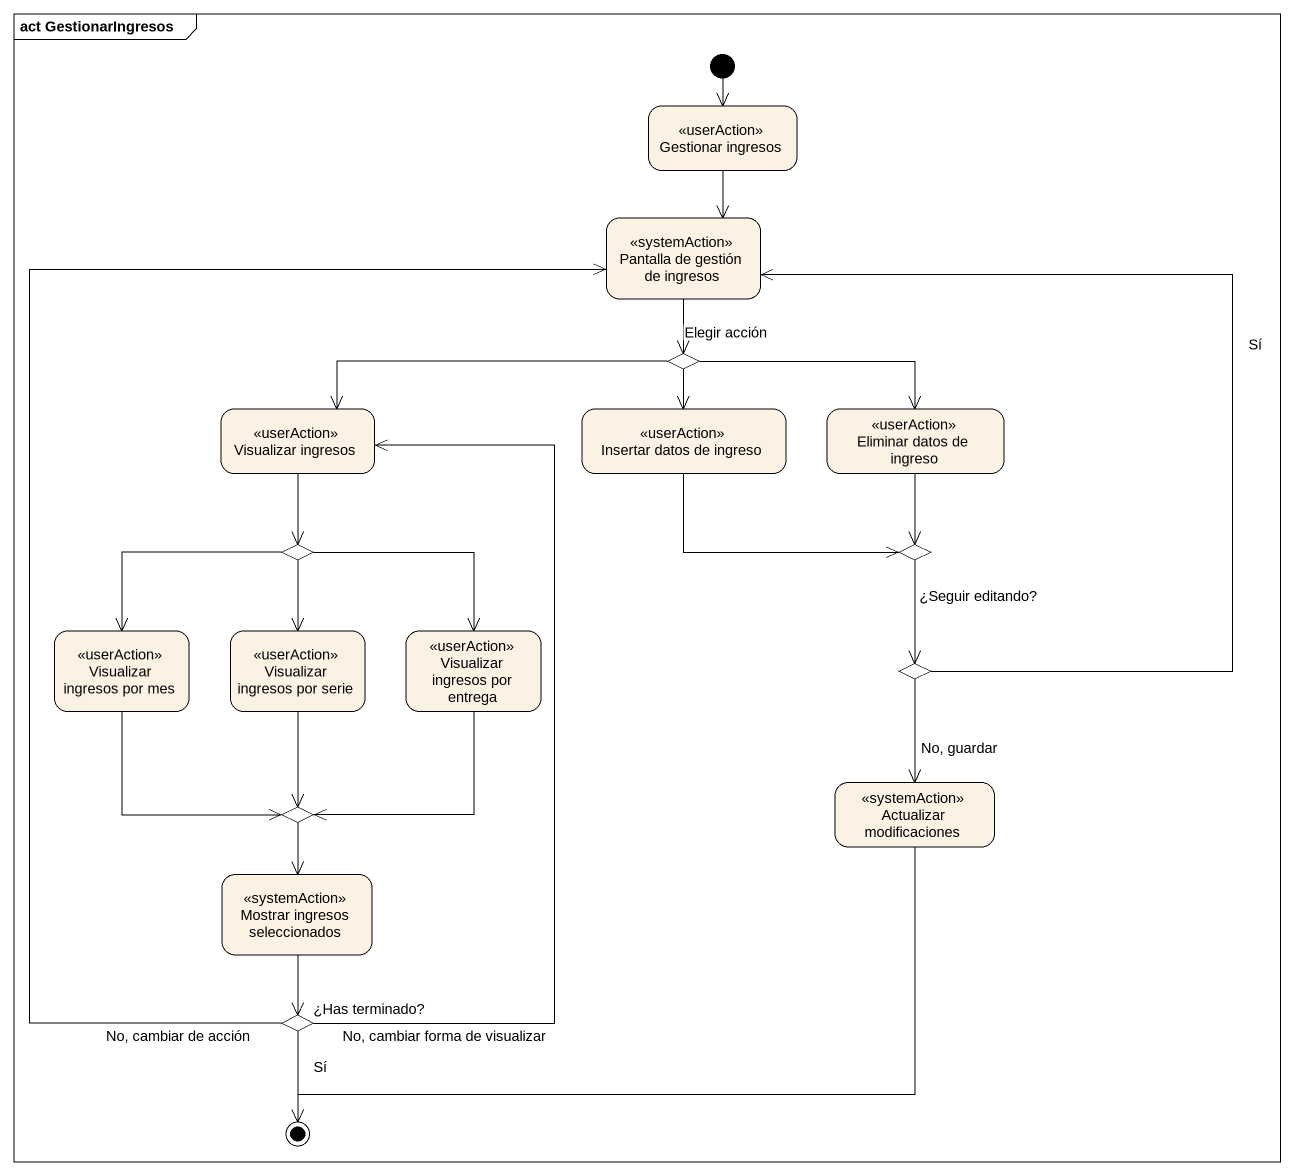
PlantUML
@startuml
mainframe act GestionarIngresos
hide empty description
state "Gestionar ingresos" as Gestionar_ingresos <<userAction>>
state "Pantalla de gestión de ingresos" as Pantalla_de_gestión_de <<systemAction>>
state "Visualizar ingresos" as Visualizar_ingresos <<userAction>>
state "Insertar datos de ingreso" as Insertar_datos_de_ingreso <<userAction>>
state choice1 <<choice>>
state "Eliminar datos de ingreso" as Eliminar_datos_de_ingreso <<userAction>>
state choice2 <<choice>>
state choice3 <<choice>>
state "Visualizar ingresos por mes" as Visualizar_ingresos_por_mes <<userAction>>
state "Visualizar ingresos por serie" as Visualizar_ingresos_por <<userAction>>
state "Visualizar ingresos por entrega" as Visualizar_ingresos_por_2 <<userAction>>
state choice4 <<choice>>
state choice5 <<choice>>
state "Actualizar modificaciones" as Actualizar_modificaciones <<systemAction>>
state "Mostrar ingresos seleccionados" as Mostrar_ingresos <<systemAction>>
state "¿Has terminado?" as Has_terminado <<choice>>
[*] --> Gestionar_ingresos
Gestionar_ingresos --> Pantalla_de_gestión_de
Pantalla_de_gestión_de --> choice1 : Elegir acción
Visualizar_ingresos --> choice2
Insertar_datos_de_ingreso -right-> choice3
choice1 -left-> Visualizar_ingresos
choice1 --> Insertar_datos_de_ingreso
choice1 -right-> Eliminar_datos_de_ingreso
Eliminar_datos_de_ingreso --> choice3
choice2 --> Visualizar_ingresos_por_mes
choice2 --> Visualizar_ingresos_por
choice2 --> Visualizar_ingresos_por_2
choice3 --> choice4 : ¿Seguir editando?
Visualizar_ingresos_por_mes --> choice5
Visualizar_ingresos_por --> choice5
Visualizar_ingresos_por_2 --> choice5
choice4 -up-> Pantalla_de_gestión_de : Sí
choice4 --> Actualizar_modificaciones : No, guardar
choice5 --> Mostrar_ingresos
Mostrar_ingresos --> Has_terminado
Has_terminado -up-> Pantalla_de_gestión_de : No, cambiar de acción
Has_terminado -up-> Visualizar_ingresos : No, cambiar forma de visualizar
Actualizar_modificaciones -left-> [*]
Has_terminado --> [*] : Sí
@enduml
